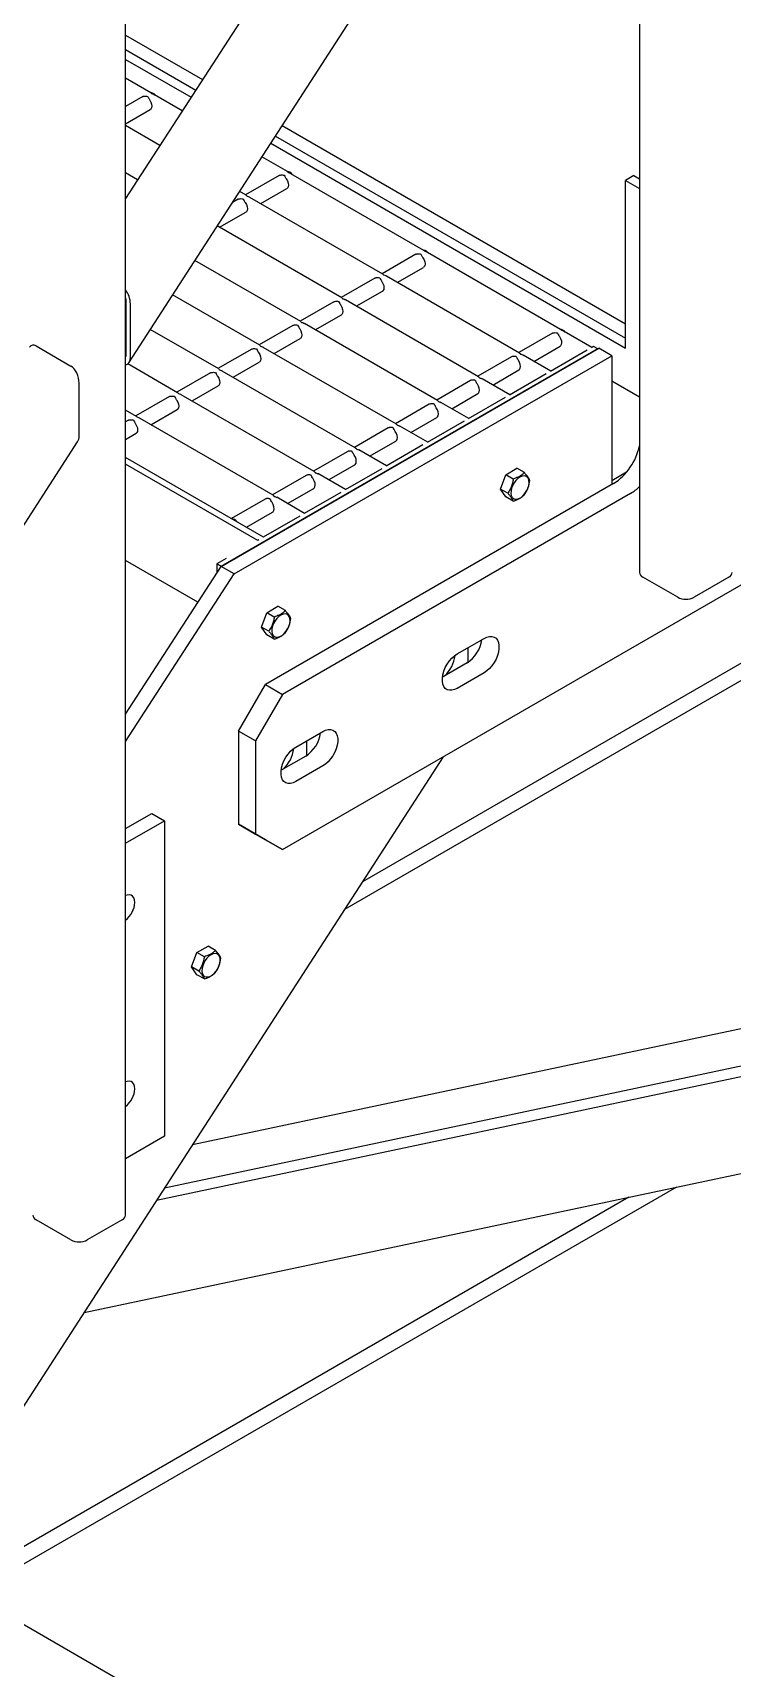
# Model space of a CAD drawing. Header units: millimetres. Extents: x 1293 to 41893, y 1011 to 26911.
# Drawn here: x 36959 to 37327, y 10211 to 11072 of the extents above; entities that cross this region are included whole.
import ezdxf

# ---------------------------------------------------------------- set-up
doc = ezdxf.new("R2010")
doc.units = ezdxf.units.MM
doc.header["$LTSCALE"] = 50
doc.layers.add('PASILLOS', color=2, linetype='Continuous')

msp = doc.modelspace()

# ---------------------------------------------------------------- linework, layer by layer
at = {"color": 7, "linetype": 'Continuous', "lineweight": 25}
for p, q in [((37271.8307287, 10840.5612554), (37264.0637462, 10836.0774718)), ((37403.2216041, 10772.0822185), (37123.5702304, 10610.6429168)), ((37372.3271121, 10763.3728681), (37132.9882126, 10625.2054623)), ((37043.620737, 10487.021093), (37706.4474262, 10627.2312796)), ((37028.8554998, 10464.1903597), (37706.4474262, 10607.5238917)), ((37024.6869926, 10457.7448098), (37706.4474262, 10601.9601215)), ((36986.4711462, 10398.6535956), (37708.0512173, 10551.2921029)), ((37298.0574025, 10464.5645914), (36927.0064117, 10250.3614139)), ((37273.1071354, 10459.2867689), (36919.1025018, 10254.9242439)), ((38317.2791442, 9447.7740489), (36900.4728954, 10265.6788868))]:
    msp.add_line(p, q, dxfattribs=at)
at = {"layer": 'PASILLOS', "linetype": 'Continuous', "lineweight": 25}
for p, q in [((37278.627285, 11760.3188958), (37278.627285, 10787.8171558)), ((37008.3178697, 10449.8520499), (37008.3178697, 11394.6049944)), ((37246.9418615, 11353.4162658), (37008.3178697, 10984.4441582)), ((37010.0473345, 10898.1491404), (37278.627285, 11313.4406191)), ((37008.3178697, 11070.3697506), (37048.781306, 11047.010706)), ((37008.3178697, 11062.8179755), (37045.2250807, 11041.5118961)), ((37008.3178697, 11057.633784), (37042.78378, 11037.7370375)), ((37021.6060668, 11040.1127025), (37008.3178697, 11047.7838154)), ((37017.3622498, 11038.1051196), (37008.3178697, 11032.8839101)), ((37017.3622498, 11038.1051196), (37017.6626655, 11038.2325412)), ((37038.1453066, 11030.5648026), (37023.4788476, 11039.0315692)), ((37008.3178697, 11023.7187228), (37021.3306773, 11031.2308568)), ((37026.4039962, 11012.4098131), (37008.3178697, 11022.8507117)), ((37090.6780157, 11022.8242503), (37271.24088, 10918.5875275)), ((37084.6804897, 11013.5505818), (37271.24088, 10905.8515609)), ((37087.1217904, 11017.3254404), (37271.24088, 10911.0357524)), ((37093.4481158, 10998.6391704), (37080.0420163, 11006.3783469)), ((37014.6626857, 10994.2548236), (37008.3178697, 10997.917608)), ((37089.2042988, 10996.6315875), (37071.4699724, 10986.3937788)), ((37089.2042988, 10996.6315875), (37089.5047145, 10996.7590091)), ((37165.2901648, 10957.1656384), (37095.3208966, 10997.5580371)), ((37275.7310081, 10996.5892373), (37271.24088, 10993.9971416)), ((37271.24088, 10993.9971416), (37278.627285, 10989.7330607)), ((37271.24088, 10905.8515609), (37271.24088, 10993.9971416)), ((37275.7310081, 10996.5892373), (37278.627285, 10994.9172522)), ((37071.8530747, 10986.1726186), (37068.3007059, 10988.2233574)), ((37143.6951237, 10944.6990865), (37073.7258555, 10985.0914852)), ((37079.4081175, 10981.8111852), (37093.1727263, 10989.7573247)), ((37057.8130764, 10969.3446333), (37071.5776852, 10977.2907728)), ((37067.6092577, 10984.1650357), (37064.5243349, 10982.3841476)), ((37067.6092577, 10984.1650357), (37067.9096734, 10984.2924572)), ((37122.1000826, 10932.2325346), (37056.5593954, 10970.068368)), ((37100.5050415, 10919.7659828), (37044.818085, 10951.9133785)), ((37161.0463478, 10955.1580555), (37143.3120214, 10944.9202467)), ((37161.0463478, 10955.1580555), (37161.3467635, 10955.285477)), ((37237.1472132, 10915.6834473), (37167.1629455, 10956.084505)), ((37139.4513067, 10942.6915036), (37121.7169803, 10932.4536949)), ((37139.4513067, 10942.6915036), (37139.7517224, 10942.8189252)), ((37215.5521721, 10903.2168954), (37145.5679044, 10943.6179531)), ((37151.2501665, 10940.3376531), (37165.0147752, 10948.2837926)), ((37078.9100004, 10907.2994309), (37033.0767745, 10933.758389)), ((37129.6551254, 10927.8711012), (37143.4197341, 10935.8172408)), ((37008.6876541, 10902.6953521), (37008.6876541, 10930.3111641)), ((37010.8429156, 10901.4511461), (37010.8429156, 10929.0669581)), ((37117.8562656, 10930.2249517), (37100.1219392, 10919.987143)), ((37117.8562656, 10930.2249517), (37118.1566813, 10930.3523733)), ((37193.957131, 10890.7503435), (37123.9728634, 10931.1514013)), ((37096.2612245, 10917.7583999), (37078.5268981, 10907.5205911)), ((37096.2612245, 10917.7583999), (37096.5616402, 10917.8858214)), ((37172.3620899, 10878.2837917), (37102.3778223, 10918.6848494)), ((37108.0600843, 10915.4045494), (37121.824693, 10923.3506889)), ((37057.3149593, 10894.832879), (37021.3354641, 10915.6033995)), ((37086.4650432, 10902.9379975), (37100.229652, 10910.884137)), ((37232.8883967, 10913.6845234), (37215.1540703, 10903.4467147)), ((37232.8883967, 10913.6845234), (37233.1888125, 10913.8119449)), ((37253.626846, 10906.1699577), (37239.0043533, 10914.6113431)), ((36961.2719018, 10906.9718229), (36979.5916243, 10896.3960722)), ((37074.6661834, 10905.291848), (37056.931857, 10895.0540393)), ((37058.6315486, 10791.0135549), (37257.3285541, 10905.7188946)), ((37256.7655203, 10905.3856981), (37058.6386196, 10791.0094729)), ((37065.3667407, 10787.1254113), (37264.0637462, 10901.830751)), ((37074.6661834, 10905.291848), (37074.9665991, 10905.4192696)), ((37150.7670488, 10865.8172398), (37080.7827812, 10906.2182975)), ((37211.2933556, 10901.2179715), (37193.5590292, 10890.9801628)), ((37211.5937714, 10901.3453931), (37211.2933556, 10901.2179715)), ((37232.0318049, 10893.7034059), (37217.4093122, 10902.1447912)), ((37223.0922154, 10898.864121), (37236.8568242, 10906.8102605)), ((37251.1493247, 10904.7397151), (37231.7993476, 10893.5692111)), ((37254.5169207, 10906.683787), (37253.3943887, 10906.035763)), ((37256.7655203, 10905.3856981), (37254.5169207, 10906.683787)), ((37264.0637462, 10901.830751), (37257.3285541, 10905.7188946)), ((37264.0637462, 10901.830751), (37264.0637462, 10834.0578636)), ((37035.7199182, 10882.3663271), (37009.4923679, 10897.5071696)), ((37053.0711423, 10892.8252961), (37035.3368159, 10882.5874874)), ((37053.0711423, 10892.8252961), (37053.371558, 10892.9527177)), ((37129.1720077, 10853.3506879), (37059.1877401, 10893.7517457)), ((37064.8700021, 10890.4714456), (37078.6346109, 10898.4175851)), ((37201.4971743, 10886.3975692), (37215.2617831, 10894.3437087)), ((37229.5542836, 10892.2731633), (37210.2043065, 10881.1026593)), ((36983.9021472, 10859.7940101), (36983.9021472, 10887.4098221)), ((37043.274961, 10878.0048938), (37057.0395698, 10885.9510333)), ((37189.6983145, 10888.7514196), (37171.9639881, 10878.5136109)), ((37179.9021332, 10873.9310173), (37193.666742, 10881.8771568)), ((37189.9987303, 10888.8788412), (37189.6983145, 10888.7514196)), ((37210.4367638, 10881.236854), (37195.8142711, 10889.6782393)), ((37264.0637462, 10888.6252751), (37278.627285, 10880.2179231)), ((37014.1248771, 10869.8997753), (37008.3178697, 10873.2520893)), ((37031.4761012, 10880.3587443), (37013.7417748, 10870.1209355)), ((37021.6799199, 10865.5383419), (37035.4445287, 10873.4844814)), ((37031.4761012, 10880.3587443), (37031.7765169, 10880.4861658)), ((37107.5769666, 10840.884136), (37037.592699, 10881.2851938)), ((37168.1032735, 10876.2848678), (37150.368947, 10866.0470591)), ((37168.4036892, 10876.4122893), (37168.1032735, 10876.2848678)), ((37188.8417227, 10868.7703021), (37174.21923, 10877.2116875)), ((37207.9592425, 10879.8066114), (37188.6092654, 10868.6361074)), ((37009.8810601, 10867.8921924), (37008.3178697, 10866.9897818)), ((37009.8810601, 10867.8921924), (37010.1814758, 10868.019614)), ((37085.9819255, 10828.4175842), (37015.9976579, 10868.8186419)), ((37167.2466816, 10856.3037503), (37152.6241889, 10864.7451356)), ((37158.3070921, 10861.4644654), (37172.0717009, 10869.4106049)), ((37186.3642014, 10867.3400595), (37167.0142243, 10856.1695555)), ((36197.5345038, 9641.8019924), (36983.1065661, 10856.4920044)), ((37008.3178697, 10857.8245945), (37013.8494876, 10861.0179295)), ((37146.5082324, 10863.8183159), (37128.7739059, 10853.5805072)), ((37136.712051, 10848.9979136), (37150.4766598, 10856.9440531)), ((37146.8086481, 10863.9457375), (37146.5082324, 10863.8183159)), ((37080.8665172, 10806.4375428), (37008.3178697, 10848.3189856)), ((37124.9131913, 10851.351764), (37107.1788648, 10841.1139553)), ((37125.213607, 10851.4791856), (37124.9131913, 10851.351764)), ((37145.6516405, 10843.8371984), (37131.0291478, 10852.2785837)), ((37164.7691603, 10854.8735077), (37145.4191832, 10843.7030037)), ((37077.8277299, 10804.6832882), (37008.3178697, 10844.8104764)), ((37103.3181502, 10838.8852122), (37085.5838237, 10828.6474035)), ((37103.6185659, 10839.0126337), (37103.3181502, 10838.8852122)), ((37124.0565994, 10831.3706465), (37109.4341067, 10839.8120319)), ((37115.1170099, 10836.5313617), (37128.8816187, 10844.4775012)), ((37143.1741192, 10842.4069558), (37123.8241421, 10831.2364518)), ((37205.4665907, 10831.7080941), (37208.3830144, 10839.2248731)), ((37208.3830144, 10839.2248731), (37214.2158619, 10842.5921042)), ((37212.2717111, 10836.9799763), (37208.3830144, 10839.2248731)), ((37218.1045586, 10840.3472074), (37214.2158619, 10842.5921042)), ((37265.0183403, 10834.6089391), (37081.877684, 10728.8840886)), ((37093.5219688, 10824.0648098), (37107.2865776, 10832.0109493)), ((37121.5790781, 10829.9404039), (37102.229101, 10818.7698999)), ((37209.3552874, 10829.4631973), (37205.4665907, 10831.7080941)), ((37208.3830144, 10827.5585462), (37205.4665907, 10831.7080941)), ((37081.7231091, 10826.4186603), (37063.9887826, 10816.1808516)), ((37082.0235248, 10826.5460819), (37081.7231091, 10826.4186603)), ((37102.4615583, 10818.9040947), (37087.8390656, 10827.34548)), ((37273.9985964, 10829.4247476), (37090.8579401, 10723.6998971)), ((37212.2717111, 10825.3136494), (37208.3830144, 10827.5585462)), ((37071.9269277, 10811.598258), (37085.6915365, 10819.5443975)), ((37099.984037, 10817.4738521), (37080.6340599, 10806.3033481)), ((37078.3889959, 10805.0073002), (37077.8277299, 10804.6832882)), ((37046.4230613, 10772.1361938), (37008.3178697, 10794.1338527)), ((37008.3178697, 10713.2160795), (37058.6315486, 10791.0135549)), ((37008.3178697, 10698.9136518), (37065.3667407, 10787.1254113)), ((37061.2209736, 10795.0964119), (37056.3900201, 10792.3075618)), ((37056.3900201, 10792.3075618), (37056.3900201, 10787.5475937)), ((37058.6386196, 10791.0094729), (37056.3900201, 10792.3075618)), ((37065.3667407, 10787.1254113), (37058.6315486, 10791.0135549)), ((37090.8579401, 10642.0458159), (37336.6762215, 10783.9536892)), ((37298.7324845, 10774.7529932), (37280.4127621, 10785.3287439)), ((37325.6732529, 10785.3287439), (37307.3535304, 10774.7529932)), ((37082.6594287, 10766.6461919), (37088.4922762, 10770.0134231)), ((37092.3809729, 10767.7685263), (37088.4922762, 10770.0134231)), ((37079.743005, 10759.1294129), (37082.6594287, 10766.6461919)), ((37086.5481254, 10764.4012951), (37082.6594287, 10766.6461919)), ((37083.6317017, 10756.8845161), (37079.743005, 10759.1294129)), ((37082.6594287, 10754.9798651), (37079.743005, 10759.1294129)), ((37086.5481254, 10752.7349683), (37082.6594287, 10754.9798651)), ((37182.7818217, 10745.0131935), (37196.9239573, 10753.1772746)), ((37188.4828701, 10741.4335039), (37188.4828701, 10748.3043387)), ((37187.9437012, 10740.2138466), (37175.0044812, 10732.7441939)), ((37188.4450329, 10740.5222707), (37188.4828701, 10741.4335039)), ((37067.7355484, 10704.3891912), (37081.877684, 10728.8840886)), ((37081.877684, 10728.8840886), (37090.8579401, 10723.6998971)), ((37196.9239573, 10735.0296551), (37182.7818217, 10726.865574)), ((37090.8579401, 10723.6998971), (37076.7158045, 10699.2049997)), ((37076.7158045, 10699.2049997), (37067.7355484, 10704.3891912)), ((37067.7355484, 10704.3891912), (37067.7355484, 10655.3967425)), ((37097.9290079, 10696.0287068), (37112.0711436, 10704.1927879)), ((37076.7158045, 10699.2049997), (37076.7158045, 10650.212551)), ((37103.5920816, 10691.5360938), (37103.6300564, 10692.4490171)), ((37103.6300564, 10692.4490171), (37103.6300564, 10699.319852)), ((37175.4683848, 10690.8903859), (35279.9773712, 7759.9893105)), ((37103.0908874, 10691.2293599), (37090.1516675, 10683.7597072)), ((37112.0711436, 10686.0451684), (37097.9290079, 10677.8810873)), ((37008.3178697, 10653.1969012), (37022.0682357, 10661.1348185)), ((37022.0682357, 10661.1348185), (37028.8034278, 10657.2466749)), ((37008.3178697, 10645.4206139), (37028.8034278, 10657.2466749)), ((37028.8034278, 10657.2466749), (37028.8034278, 10491.3255819)), ((37067.7355484, 10655.3967425), (37076.7158045, 10650.212551)), ((37081.877684, 10647.2300074), (37067.7355484, 10655.3967425)), ((37076.7158045, 10650.212551), (37090.8579401, 10642.0458159)), ((37090.8579401, 10642.0458159), (37081.877684, 10647.2300074)), ((37045.8804483, 10587.9554435), (37051.7132958, 10591.3226746)), ((37055.6019924, 10589.0777778), (37051.7132958, 10591.3226746)), ((37042.9640246, 10580.4386645), (37045.8804483, 10587.9554435)), ((37049.769145, 10585.7105467), (37045.8804483, 10587.9554435)), ((37046.8527213, 10578.1937677), (37042.9640246, 10580.4386645)), ((37045.8804483, 10576.2891166), (37042.9640246, 10580.4386645)), ((37049.769145, 10574.0442198), (37045.8804483, 10576.2891166)), ((37028.8034278, 10491.3255819), (37008.3178697, 10479.499521)), ((36979.5916243, 10436.7878873), (36961.2719018, 10447.3636379)), ((37006.5323926, 10447.3636379), (36988.2126701, 10436.7878873))]:
    msp.add_line(p, q, dxfattribs=at)
at = {"layer": 'PASILLOS', "linetype": 'Continuous', "lineweight": 25, "flags": 128}
for points in [[(37021.0302616, 11036.2884694), (37021.6385447, 11035.2146058), (37022.0251436, 11034.0878748), (37022.1526673, 11033.0172509), (37022.008782, 11032.1062821), (37021.607404, 11031.4430751), (37021.3306773, 11031.2308568)], [(37092.8723106, 10994.8149373), (37093.4805937, 10993.7410738), (37093.8671926, 10992.6143427), (37093.9947162, 10991.5437188), (37093.850831, 10990.63275), (37093.449453, 10989.969543), (37093.1727263, 10989.7573247)], [(37071.2772695, 10982.3483854), (37071.8855526, 10981.2745219), (37072.2721515, 10980.1477909), (37072.3996751, 10979.077167), (37072.2557899, 10978.1661982), (37071.8544119, 10977.5029912), (37071.5776852, 10977.2907728)], [(37164.7143595, 10953.3414052), (37165.3226427, 10952.2675417), (37165.7092415, 10951.1408107), (37165.8367652, 10950.0701867), (37165.6928799, 10949.159218), (37165.291502, 10948.4960109), (37165.0147752, 10948.2837926)], [(37143.1193184, 10940.8748533), (37143.7276016, 10939.8009898), (37144.1142004, 10938.6742588), (37144.2417241, 10937.6036349), (37144.0978388, 10936.6926661), (37143.6964609, 10936.0294591), (37143.4197341, 10935.8172408)], [(37121.5242773, 10928.4083015), (37122.1325605, 10927.3344379), (37122.5191593, 10926.2077069), (37122.646683, 10925.137083), (37122.5027978, 10924.2261142), (37122.1014198, 10923.5629072), (37121.824693, 10923.3506889)], [(37099.9292362, 10915.9417496), (37100.5375194, 10914.8678861), (37100.9241182, 10913.7411551), (37101.0516419, 10912.6705311), (37100.9077567, 10911.7595624), (37100.5063787, 10911.0963553), (37100.229652, 10910.884137)], [(37236.5564085, 10911.8678731), (37237.1646916, 10910.7940096), (37237.5512905, 10909.6672786), (37237.6788142, 10908.5966547), (37237.5349289, 10907.6856859), (37237.1335509, 10907.0224789), (37236.8568242, 10906.8102605)], [(37078.3341951, 10903.4751977), (37078.9424783, 10902.4013342), (37079.3290771, 10901.2746032), (37079.4566008, 10900.2039793), (37079.3127156, 10899.2930105), (37078.9113376, 10898.6298035), (37078.6346109, 10898.4175851)], [(37215.2617831, 10894.3437087), (37215.5385098, 10894.555927), (37215.9398878, 10895.219134), (37216.0837731, 10896.1301028), (37215.9562494, 10897.2007267), (37215.5696506, 10898.3274577), (37214.9613674, 10899.4013213)], [(37056.739154, 10891.0086459), (37057.3474372, 10889.9347823), (37057.734036, 10888.8080513), (37057.8615597, 10887.7374274), (37057.7176745, 10886.8264586), (37057.3162965, 10886.1632516), (37057.0395698, 10885.9510333)], [(37193.666742, 10881.8771568), (37193.9434687, 10882.0893751), (37194.3448467, 10882.7525822), (37194.488732, 10883.6635509), (37194.3612083, 10884.7341748), (37193.9746095, 10885.8609059), (37193.3663263, 10886.9347694)], [(37035.1441129, 10878.542094), (37035.7523961, 10877.4682305), (37036.1389949, 10876.3414994), (37036.2665186, 10875.2708755), (37036.1226334, 10874.3599068), (37035.7212554, 10873.6966997), (37035.4445287, 10873.4844814)], [(37172.0717009, 10869.4106049), (37172.3484276, 10869.6228233), (37172.7498056, 10870.2860303), (37172.8936909, 10871.1969991), (37172.7661672, 10872.267623), (37172.3795684, 10873.394354), (37171.7712852, 10874.4682175)], [(37013.5490718, 10866.0755421), (37014.157355, 10865.0016786), (37014.5439538, 10863.8749476), (37014.6714775, 10862.8043237), (37014.5275923, 10861.8933549), (37014.1262143, 10861.2301479), (37013.8494876, 10861.0179295)], [(37150.4766598, 10856.9440531), (37150.7533865, 10857.1562714), (37151.1547645, 10857.8194784), (37151.2986498, 10858.7304472), (37151.1711261, 10859.8010711), (37150.7845273, 10860.9278021), (37150.1762441, 10862.0016657)], [(37128.8816187, 10844.4775012), (37129.1583455, 10844.6897195), (37129.5597234, 10845.3529265), (37129.7036087, 10846.2638953), (37129.576085, 10847.3345192), (37129.1894862, 10848.4612503), (37128.581203, 10849.5351138)], [(37215.7895662, 10838.0158585), (37214.6846538, 10837.2288734), (37213.6393075, 10836.1860494), (37212.7098822, 10834.9436055), (37211.9464835, 10833.568522), (37211.3902664, 10832.1349302), (37211.0712166, 10830.7201152), (37211.0065343, 10829.4003502), (37211.1997065, 10828.246784), (37211.6403192, 10827.3216057), (37212.3046189, 10826.6746918), (37213.156793, 10826.3409178), (37214.1509006, 10826.3382773), (37215.2333491, 10826.6669128), (37216.3457834, 10827.3091074), (37217.4282318, 10828.2302403), (37218.4223394, 10829.380653), (37219.2745135, 10830.6983263), (37219.9388132, 10832.1122243), (37220.3794259, 10833.5461232), (37220.5725981, 10834.9227213), (37220.5079158, 10836.1678057), (37220.1888661, 10837.2142536), (37219.6326489, 10838.0056509), (37218.8692502, 10838.4993329), (37217.9398249, 10838.6686853), (37216.8944786, 10838.5045781), (37215.7895662, 10838.0158585)], [(37107.2865776, 10832.0109493), (37107.5633044, 10832.2231677), (37107.9646823, 10832.8863747), (37108.1085676, 10833.7973435), (37107.9810439, 10834.8679674), (37107.5944451, 10835.9946984), (37106.9861619, 10837.0685619)], [(37085.6915365, 10819.5443975), (37085.9682633, 10819.7566158), (37086.3696412, 10820.4198228), (37086.5135265, 10821.3307916), (37086.3860028, 10822.4014155), (37085.999404, 10823.5281465), (37085.3911208, 10824.6020101)], [(37090.0659805, 10765.4371774), (37088.9610681, 10764.6501923), (37087.9157218, 10763.6073683), (37086.9862965, 10762.3649243), (37086.2228978, 10760.9898409), (37085.6666807, 10759.556249), (37085.3476309, 10758.1414341), (37085.2829486, 10756.821669), (37085.4761208, 10755.6681028), (37085.9167335, 10754.7429245), (37086.5810332, 10754.0960107), (37087.4332073, 10753.7622366), (37088.4273149, 10753.7595962), (37089.5097634, 10754.0882317), (37090.6221977, 10754.7304263), (37091.7046461, 10755.6515592), (37092.6987537, 10756.8019718), (37093.5509278, 10758.1196452), (37094.2152275, 10759.5335431), (37094.6558402, 10760.9674421), (37094.8490124, 10762.3440401), (37094.7843301, 10763.5891245), (37094.4652804, 10764.6355725), (37093.9090632, 10765.4269697), (37093.1456645, 10765.9206518), (37092.2162392, 10766.0900041), (37091.1708929, 10765.925897), (37090.0659805, 10765.4371774)], [(37196.9239573, 10753.1772746), (37198.3678103, 10753.8562944), (37199.7624946, 10754.2031932), (37201.060516, 10754.2061579), (37202.2176718, 10753.8650875), (37203.1945565, 10753.1915968), (37203.9579035, 10752.2086206), (37204.4817178, 10750.9496331), (37204.7481617, 10749.4575075), (37204.7481617, 10747.7830564), (37204.4817178, 10745.9833012), (37203.9579035, 10744.1195305), (37203.1945565, 10742.2552127), (37202.2176718, 10740.4538349), (37201.060516, 10738.7767408), (37199.7624946, 10737.281042), (37198.3678103, 10736.0176726), (37196.9239573, 10735.0296551)], [(37182.7818217, 10726.865574), (37181.3379687, 10726.1865542), (37179.9432843, 10725.8396554), (37178.645263, 10725.8366907), (37177.4881072, 10726.1777611), (37176.5112225, 10726.8512518), (37175.7478755, 10727.834228), (37175.2240611, 10729.0932155), (37174.9576172, 10730.5853411), (37174.9576172, 10732.2597922), (37175.2240611, 10734.0595474), (37175.7478755, 10735.9233181), (37176.5112225, 10737.7876359), (37177.4881072, 10739.5890138), (37178.645263, 10741.2661078), (37179.9432843, 10742.7618066), (37181.3379687, 10744.0251761), (37182.7818217, 10745.0131935)], [(37112.0711436, 10704.1927879), (37113.5149966, 10704.8718077), (37114.9096809, 10705.2187065), (37116.2077023, 10705.2216712), (37117.3648581, 10704.8806008), (37118.3417428, 10704.2071101), (37119.1050897, 10703.2241339), (37119.6289041, 10701.9651464), (37119.895348, 10700.4730208), (37119.895348, 10698.7985697), (37119.6289041, 10696.9988145), (37119.1050897, 10695.1350438), (37118.3417428, 10693.270726), (37117.3648581, 10691.4693482), (37116.2077023, 10689.7922541), (37114.9096809, 10688.2965553), (37113.5149966, 10687.0331858), (37112.0711436, 10686.0451684)], [(37097.9290079, 10677.8810873), (37096.4851549, 10677.2020675), (37095.0904706, 10676.8551687), (37093.7924492, 10676.852204), (37092.6352934, 10677.1932744), (37091.6584087, 10677.8667651), (37090.8950618, 10678.8497413), (37090.3712474, 10680.1087288), (37090.1048035, 10681.6008544), (37090.1048035, 10683.2753055), (37090.3712474, 10685.0750607), (37090.8950618, 10686.9388314), (37091.6584087, 10688.8031492), (37092.6352934, 10690.604527), (37093.7924492, 10692.2816211), (37095.0904706, 10693.7773199), (37096.4851549, 10695.0406894), (37097.9290079, 10696.0287068)], [(37013.2028844, 10614.2725752), (37013.0716636, 10615.5901093), (37012.6841367, 10616.6945326), (37012.0584241, 10617.5342035), (37011.2237835, 10618.0698599), (37010.2192417, 10618.276455), (37009.09177, 10618.1443288), (37008.3178697, 10617.879111)], [(37053.2870001, 10586.7464289), (37052.1820877, 10585.9594438), (37051.1367414, 10584.9166198), (37050.2073161, 10583.6741759), (37049.4439174, 10582.2990924), (37048.8877003, 10580.8655005), (37048.5686505, 10579.4506856), (37048.5039682, 10578.1309206), (37048.6971404, 10576.9773544), (37049.1377531, 10576.0521761), (37049.8020528, 10575.4052622), (37050.6542269, 10575.0714881), (37051.6483345, 10575.0688477), (37052.730783, 10575.3974832), (37053.8432172, 10576.0396778), (37054.9256657, 10576.9608107), (37055.9197733, 10578.1112234), (37056.7719474, 10579.4288967), (37057.4362471, 10580.8427947), (37057.8768598, 10582.2766936), (37058.070032, 10583.6532916), (37058.0053497, 10584.8983761), (37057.6862999, 10585.944824), (37057.1300828, 10586.7362212), (37056.3666841, 10587.2299033), (37055.4372588, 10587.3992557), (37054.3919125, 10587.2351485), (37053.2870001, 10586.7464289)], [(37013.2028844, 10516.2876777), (37013.0716636, 10517.6052119), (37012.6841367, 10518.7096352), (37012.0584241, 10519.5493061), (37011.2237835, 10520.0849624), (37010.2192417, 10520.2915576), (37009.09177, 10520.1594314), (37008.3178697, 10519.8942136)]]:
    msp.add_lwpolyline(points, dxfattribs=at)
at = {"layer": 'PASILLOS', "linetype": 'Continuous', "lineweight": 25}
for centre, radius, start, end in [((37021.0627136, 11036.6125468), 3.6366978, 35.264662608, 84.740713925), ((37092.9047626, 10995.1390147), 3.6366978, 35.2646626075, 84.7407139252), ((37164.7468116, 10953.6654826), 3.6366978, 35.2646626075, 84.740713925), ((37236.5888605, 10912.1919505), 3.6366978, 35.2646626077, 84.7407139249), ((37248.0708206, 10860.8520977), 31.2397471, 302.8538932842, 347.9945379841), ((37261.757144, 10850.0745964), 24.0056122, 300.6599179797, 314.6487163309), ((37063.8285317, 10812.4595356), 3.6366978, 35.2646626075, 84.7407139248), ((37281.6780713, 10788.1213851), 3.0659178, 185.6947992513, 245.6253417064), ((37324.4079437, 10788.1213851), 3.0659178, 294.3746582937, 354.3052007488), ((37303.0430075, 10783.072272), 9.3696856, 242.6096722366, 297.3903277634), ((37163.9871644, 10746.4634007), 17.8492428, 313.026584844, 352.5535005256), ((37178.5252502, 10754.783754), 17.3490467, 302.8799111632, 352.3787242769), ((37093.6724364, 10705.7992673), 17.3490467, 302.8799111631, 352.378724277), ((37079.1343506, 10697.478914), 17.8492428, 313.0265848439, 352.5535005255), ((37000.9578273, 10614.8279432), 12.2576448, 306.9017796426, 357.4031599633), ((37000.9578273, 10516.8430458), 12.2576448, 306.9017796426, 357.4031599632), ((36962.537211, 10450.1562791), 3.0659178, 185.6947992511, 245.6253417062), ((37005.2670834, 10450.1562791), 3.0659178, 294.3746582938, 354.3052007486), ((36983.9021472, 10445.107166), 9.3696856, 242.6096722366, 297.3903277634)]:
    msp.add_arc(centre, radius, start, end, dxfattribs=at)
for centre, major_axis, start_param, end_param in [((37006.5323926, 10931.5553701), (-2.2087817, 6.8550382), 4.1743929021, 5.3181106425), ((37006.5323926, 10931.5553701), (-1.1043908, 3.4275191), 4.1743929021, 4.7688956248), ((36961.2719018, 10900.4739847), (-2.2087817, 6.8550382), 5.7451892289, 6.6986657386), ((37006.5323926, 10903.939558), (-1.1043908, 3.4275191), 3.557073085, 4.1743929021), ((37006.5323926, 10903.939558), (-2.2087817, 6.8550382), 3.0306751617, 4.1743929021), ((36979.5916243, 10889.8982341), (-2.2087817, 6.8550382), 4.1743929021, 5.7451892289), ((36979.5916243, 10862.282422), (-2.2087817, 6.8550382), 3.557073085, 4.1743929021)]:
    msp.add_ellipse(centre, major_axis=major_axis, ratio=0.5399833694, start_param=start_param, end_param=end_param, dxfattribs=at)
for points, knots in [([(37017.6626655, 11038.2325412), (37017.7592882, 11038.2567783), (37018.0761636, 11038.3362642), (37018.8503043, 11038.3918), (37019.5403422, 11038.3133724), (37019.9038061, 11038.2335086), (37019.9077296, 11038.2326465)], [0, 0, 0, 0, 0.1723614537, 0.5652622384, 0.9953071929, 1, 1, 1, 1]), ([(37019.9077296, 11038.2326465), (37019.9092281, 11038.2303787), (37020.0968138, 11037.9464936), (37020.3760273, 11037.4186204), (37020.7645443, 11036.6929329), (37020.9644489, 11036.3886467), (37021.0302616, 11036.2884694)], [0, 0, 0, 0, 0.0046971273, 0.5879730075, 0.8643521995, 1, 1, 1, 1]), ([(37022.1527936, 11039.5286944), (37022.1512954, 11039.5309575), (37021.9769454, 11039.7943185), (37021.7879291, 11039.9455511), (37021.6005371, 11040.0954842)], [0, 0, 0, 0, 0.0085933525, 1, 1, 1, 1]), ([(37023.4614012, 11039.006453), (37023.3848768, 11039.0606668), (37022.9960533, 11039.3361298), (37022.5201057, 11039.4472921), (37022.1567162, 11039.5278251), (37022.1527936, 11039.5286944)], [0, 0, 0, 0, 0.1951000566, 0.9913114514, 1, 1, 1, 1]), ([(37089.5047145, 10996.7590091), (37089.6013371, 10996.7832462), (37089.9182126, 10996.8627322), (37090.6923533, 10996.9182679), (37091.3823912, 10996.8398404), (37091.7458551, 10996.7599765), (37091.7497785, 10996.7591144)], [0, 0, 0, 0, 0.17236145371, 0.5652622384, 0.99530719289, 1, 1, 1, 1]), ([(37091.7497785, 10996.7591144), (37091.7512771, 10996.7568466), (37091.9388628, 10996.4729616), (37092.2180763, 10995.9450883), (37092.6065933, 10995.2194008), (37092.8064978, 10994.9151146), (37092.8723106, 10994.8149373)], [0, 0, 0, 0, 0.0046971273, 0.5879730074, 0.8643521995, 1, 1, 1, 1]), ([(37093.9948426, 10998.0551623), (37093.9933443, 10998.0574255), (37093.8189944, 10998.3207864), (37093.6299781, 10998.472019), (37093.4425861, 10998.6219521)], [0, 0, 0, 0, 0.0085933525, 1, 1, 1, 1]), ([(37095.3034501, 10997.5329209), (37095.2269258, 10997.5871348), (37094.8381023, 10997.8625977), (37094.3621547, 10997.97376), (37093.9987652, 10998.054293), (37093.9948426, 10998.0551623)], [0, 0, 0, 0, 0.1951000565, 0.9913114514, 1, 1, 1, 1]), ([(37072.3998015, 10985.5886104), (37072.3983032, 10985.5908736), (37072.2239533, 10985.8542345), (37072.034937, 10986.0054672), (37071.847545, 10986.1554002)], [0, 0, 0, 0, 0.0085933525, 1, 1, 1, 1]), ([(37073.708409, 10985.066369), (37073.6318847, 10985.1205829), (37073.2430612, 10985.3960459), (37072.7671136, 10985.5072081), (37072.4037241, 10985.5877411), (37072.3998015, 10985.5886104)], [0, 0, 0, 0, 0.1951000565, 0.9913114514, 1, 1, 1, 1]), ([(37067.9096734, 10984.2924572), (37068.006296, 10984.3166943), (37068.3231715, 10984.3961803), (37069.0973122, 10984.451716), (37069.7873501, 10984.3732885), (37070.150814, 10984.2934247), (37070.1547375, 10984.2925626)], [0, 0, 0, 0, 0.1723614537, 0.5652622384, 0.9953071929, 1, 1, 1, 1]), ([(37070.1547375, 10984.2925626), (37070.156236, 10984.2902947), (37070.3438217, 10984.0064097), (37070.6230352, 10983.4785365), (37071.0115522, 10982.7528489), (37071.2114567, 10982.4485627), (37071.2772695, 10982.3483854)], [0, 0, 0, 0, 0.0046971273, 0.5879730074, 0.8643521995, 1, 1, 1, 1]), ([(37161.3467635, 10955.285477), (37161.4433861, 10955.3097141), (37161.7602615, 10955.3892001), (37162.5344022, 10955.4447358), (37163.2244401, 10955.3663083), (37163.5879041, 10955.2864445), (37163.5918275, 10955.2855824)], [0, 0, 0, 0, 0.17236145373, 0.56526223844, 0.99530719289, 1, 1, 1, 1]), ([(37163.5918275, 10955.2855824), (37163.5933261, 10955.2833145), (37163.7809118, 10954.9994295), (37164.0601253, 10954.4715563), (37164.4486422, 10953.7458687), (37164.6485468, 10953.4415825), (37164.7143595, 10953.3414052)], [0, 0, 0, 0, 0.0046971273, 0.5879730075, 0.8643521995, 1, 1, 1, 1]), ([(37165.8368915, 10956.5816302), (37165.8353933, 10956.5838934), (37165.6610433, 10956.8472543), (37165.472027, 10956.9984869), (37165.284635, 10957.14842)], [0, 0, 0, 0, 0.0085933525, 1, 1, 1, 1]), ([(37167.1454991, 10956.0593888), (37167.0689747, 10956.1136027), (37166.6801512, 10956.3890656), (37166.2042036, 10956.5002279), (37165.8408142, 10956.5807609), (37165.8368915, 10956.5816302)], [0, 0, 0, 0, 0.1951000566, 0.9913114514, 1, 1, 1, 1]), ([(37139.7517224, 10942.8189252), (37139.848345, 10942.8431623), (37140.1652205, 10942.9226482), (37140.9393611, 10942.9781839), (37141.629399, 10942.8997564), (37141.992863, 10942.8198926), (37141.9967864, 10942.8190305)], [0, 0, 0, 0, 0.1723614537, 0.5652622384, 0.9953071929, 1, 1, 1, 1]), ([(37141.9967864, 10942.8190305), (37141.998285, 10942.8167626), (37142.1858707, 10942.5328776), (37142.4650842, 10942.0050044), (37142.8536011, 10941.2793168), (37143.0535057, 10940.9750306), (37143.1193184, 10940.8748533)], [0, 0, 0, 0, 0.0046971273, 0.5879730075, 0.8643521995, 1, 1, 1, 1]), ([(37144.2418504, 10944.1150784), (37144.2403522, 10944.1173415), (37144.0660022, 10944.3807024), (37143.8769859, 10944.5319351), (37143.6895939, 10944.6818681)], [0, 0, 0, 0, 0.0085933525, 1, 1, 1, 1]), ([(37145.550458, 10943.5928369), (37145.4739336, 10943.6470508), (37145.0851101, 10943.9225138), (37144.6091625, 10944.033676), (37144.2457731, 10944.114209), (37144.2418504, 10944.1150784)], [0, 0, 0, 0, 0.1951000566, 0.9913114514, 1, 1, 1, 1]), ([(37118.1566813, 10930.3523733), (37118.2533039, 10930.3766104), (37118.5701794, 10930.4560963), (37119.34432, 10930.5116321), (37120.0343579, 10930.4332045), (37120.3978219, 10930.3533407), (37120.4017453, 10930.3524786)], [0, 0, 0, 0, 0.1723614537, 0.5652622384, 0.9953071929, 1, 1, 1, 1]), ([(37120.4017453, 10930.3524786), (37120.4032439, 10930.3502108), (37120.5908296, 10930.0663257), (37120.8700431, 10929.5384525), (37121.25856, 10928.812765), (37121.4584646, 10928.5084788), (37121.5242773, 10928.4083015)], [0, 0, 0, 0, 0.0046971273, 0.5879730075, 0.8643521995, 1, 1, 1, 1]), ([(37122.6468094, 10931.6485265), (37122.6453111, 10931.6507897), (37122.4709611, 10931.9141506), (37122.2819448, 10932.0653832), (37122.0945528, 10932.2153163)], [0, 0, 0, 0, 0.0085933525, 1, 1, 1, 1]), ([(37123.9554169, 10931.1262851), (37123.8788925, 10931.180499), (37123.490069, 10931.4559619), (37123.0141214, 10931.5671242), (37122.650732, 10931.6476572), (37122.6468094, 10931.6485265)], [0, 0, 0, 0, 0.1951000566, 0.9913114514, 1, 1, 1, 1]), ([(37096.5616402, 10917.8858214), (37096.6582628, 10917.9100585), (37096.9751383, 10917.9895445), (37097.7492789, 10918.0450802), (37098.4393168, 10917.9666527), (37098.8027808, 10917.8867889), (37098.8067042, 10917.8859268)], [0, 0, 0, 0, 0.17236145373, 0.56526223844, 0.99530719289, 1, 1, 1, 1]), ([(37098.8067042, 10917.8859268), (37098.8082028, 10917.8836589), (37098.9957885, 10917.5997739), (37099.275002, 10917.0719007), (37099.6635189, 10916.3462131), (37099.8634235, 10916.0419269), (37099.9292362, 10915.9417496)], [0, 0, 0, 0, 0.0046971273, 0.5879730075, 0.8643521995, 1, 1, 1, 1]), ([(37101.0517683, 10919.1819746), (37101.05027, 10919.1842378), (37100.87592, 10919.4475987), (37100.6869037, 10919.5988313), (37100.4995117, 10919.7487644)], [0, 0, 0, 0, 0.0085933525, 1, 1, 1, 1]), ([(37102.3603758, 10918.6597332), (37102.2838514, 10918.7139471), (37101.8950279, 10918.98941), (37101.4190803, 10919.1005723), (37101.0556909, 10919.1811053), (37101.0517683, 10919.1819746)], [0, 0, 0, 0, 0.1951000566, 0.9913114514, 1, 1, 1, 1]), ([(37233.1888125, 10913.8119449), (37233.3522275, 10913.8495731), (37233.7826773, 10913.9486889), (37234.6039204, 10913.9546711), (37235.2042924, 10913.8624969), (37235.4299529, 10913.8129124), (37235.4338765, 10913.8120503)], [0, 0, 0, 0, 0.2771574433, 0.7300573894, 0.9953065258, 1, 1, 1, 1]), ([(37235.4338765, 10913.8120503), (37235.435375, 10913.8097823), (37235.5215619, 10913.6793411), (37235.7546264, 10913.2903827), (37236.0869853, 10912.6184402), (37236.4272363, 10912.0744083), (37236.5564085, 10911.8678731)], [0, 0, 0, 0, 0.0046934742, 0.2699426106, 0.7228425567, 1, 1, 1, 1]), ([(37237.6789405, 10915.1080982), (37237.6774417, 10915.1103591), (37237.5912354, 10915.2403972), (37237.4236286, 10915.4894256), (37237.2261018, 10915.5921095), (37237.1263695, 10915.6439551)], [0, 0, 0, 0, 0.0086844159, 0.4994794473, 1, 1, 1, 1]), ([(37238.9835096, 10914.571851), (37238.7772179, 10914.6966692), (37238.368643, 10914.9438805), (37237.9084912, 10915.0572493), (37237.6828635, 10915.1072292), (37237.6789405, 10915.1080982)], [0, 0, 0, 0, 0.5005205527, 0.9913155841, 1, 1, 1, 1]), ([(37074.9665991, 10905.4192696), (37075.0632217, 10905.4435067), (37075.3800972, 10905.5229926), (37076.1542379, 10905.5785283), (37076.8442757, 10905.5001008), (37077.2077397, 10905.420237), (37077.2116631, 10905.4193749)], [0, 0, 0, 0, 0.1723614537, 0.5652622384, 0.9953071929, 1, 1, 1, 1]), ([(37077.2116631, 10905.4193749), (37077.2131617, 10905.417107), (37077.4007474, 10905.133222), (37077.6799609, 10904.6053488), (37078.0684778, 10903.8796612), (37078.2683824, 10903.575375), (37078.3341951, 10903.4751977)], [0, 0, 0, 0, 0.0046971273, 0.5879730075, 0.8643521995, 1, 1, 1, 1]), ([(37079.4567272, 10906.7154228), (37079.4552289, 10906.7176859), (37079.2808789, 10906.9810468), (37079.0918626, 10907.1322795), (37078.9044706, 10907.2822125)], [0, 0, 0, 0, 0.0085933525, 1, 1, 1, 1]), ([(37080.7653347, 10906.1931813), (37080.6888103, 10906.2473952), (37080.2999868, 10906.5228582), (37079.8240392, 10906.6340204), (37079.4606498, 10906.7145534), (37079.4567272, 10906.7154228)], [0, 0, 0, 0, 0.1951000566, 0.9913114514, 1, 1, 1, 1]), ([(37213.8388354, 10901.3454984), (37213.8349118, 10901.3463605), (37213.6092513, 10901.395945), (37213.0088793, 10901.4881192), (37212.1876362, 10901.482137), (37211.7571864, 10901.3830212), (37211.5937714, 10901.3453931)], [0, 0, 0, 0, 0.0046934742, 0.2699426106, 0.7228425567, 1, 1, 1, 1]), ([(37214.9613674, 10899.4013213), (37214.8321952, 10899.6078564), (37214.4919442, 10900.1518883), (37214.1595853, 10900.8238308), (37213.9265208, 10901.2127892), (37213.8403339, 10901.3432304), (37213.8388354, 10901.3454984)], [0, 0, 0, 0, 0.2771574433, 0.7300573894, 0.9953065258, 1, 1, 1, 1]), ([(37215.5313284, 10903.1774033), (37215.6310607, 10903.1255576), (37215.8285875, 10903.0228738), (37215.9961943, 10902.7738453), (37216.0824006, 10902.6438072), (37216.0838994, 10902.6415463)], [0, 0, 0, 0, 0.5005205527, 0.9913155841, 1, 1, 1, 1]), ([(37216.0838994, 10902.6415463), (37216.0878224, 10902.6406773), (37216.3134501, 10902.5906974), (37216.7736019, 10902.4773286), (37217.1821768, 10902.2301174), (37217.3884685, 10902.1052991)], [0, 0, 0, 0, 0.0086844159, 0.4994794473, 1, 1, 1, 1]), ([(37053.371558, 10892.9527177), (37053.4681806, 10892.9769548), (37053.7850561, 10893.0564407), (37054.5591968, 10893.1119765), (37055.2492346, 10893.0335489), (37055.6126986, 10892.9536851), (37055.616622, 10892.952823)], [0, 0, 0, 0, 0.1723614537, 0.5652622384, 0.9953071929, 1, 1, 1, 1]), ([(37055.616622, 10892.952823), (37055.6181206, 10892.9505552), (37055.8057063, 10892.6666701), (37056.0849198, 10892.1387969), (37056.4734367, 10891.4131094), (37056.6733413, 10891.1088232), (37056.739154, 10891.0086459)], [0, 0, 0, 0, 0.0046971273, 0.5879730075, 0.8643521995, 1, 1, 1, 1]), ([(37057.8616861, 10894.2488709), (37057.8601878, 10894.2511341), (37057.6858378, 10894.514495), (37057.4968215, 10894.6657276), (37057.3094295, 10894.8156607)], [0, 0, 0, 0, 0.0085933525, 1, 1, 1, 1]), ([(37059.1702936, 10893.7266295), (37059.0937692, 10893.7808433), (37058.7049457, 10894.0563063), (37058.2289981, 10894.1674686), (37057.8656087, 10894.2480016), (37057.8616861, 10894.2488709)], [0, 0, 0, 0, 0.1951000566, 0.9913114514, 1, 1, 1, 1]), ([(37193.9362873, 10890.7108514), (37194.0360196, 10890.6590058), (37194.2335464, 10890.5563219), (37194.4011532, 10890.3072934), (37194.4873595, 10890.1772554), (37194.4888583, 10890.1749944)], [0, 0, 0, 0, 0.5005205527, 0.9913155841, 1, 1, 1, 1]), ([(37194.4888583, 10890.1749944), (37194.4927813, 10890.1741254), (37194.718409, 10890.1241455), (37195.1785608, 10890.0107767), (37195.5871357, 10889.7635655), (37195.7934274, 10889.6387472)], [0, 0, 0, 0, 0.00868441593, 0.49947944729, 1, 1, 1, 1]), ([(37036.266645, 10881.782319), (37036.2651467, 10881.7845822), (37036.0907967, 10882.0479431), (37035.9017805, 10882.1991757), (37035.7143884, 10882.3491088)], [0, 0, 0, 0, 0.0085933525, 1, 1, 1, 1]), ([(37037.5752525, 10881.2600776), (37037.4987281, 10881.3142915), (37037.1099046, 10881.5897544), (37036.633957, 10881.7009167), (37036.2705676, 10881.7814497), (37036.266645, 10881.782319)], [0, 0, 0, 0, 0.1951000566, 0.9913114514, 1, 1, 1, 1]), ([(37192.2437943, 10888.8789465), (37192.2398707, 10888.8798087), (37192.0142102, 10888.9293931), (37191.4138382, 10889.0215673), (37190.5925951, 10889.0155851), (37190.1621453, 10888.9164693), (37189.9987303, 10888.8788412)], [0, 0, 0, 0, 0.0046934742, 0.2699426106, 0.7228425567, 1, 1, 1, 1]), ([(37193.3663263, 10886.9347694), (37193.2371541, 10887.1413045), (37192.8969031, 10887.6853365), (37192.5645442, 10888.3572789), (37192.3314797, 10888.7462373), (37192.2452928, 10888.8766786), (37192.2437943, 10888.8789465)], [0, 0, 0, 0, 0.2771574433, 0.7300573894, 0.9953065258, 1, 1, 1, 1]), ([(37031.7765169, 10880.4861658), (37031.8731395, 10880.5104029), (37032.190015, 10880.5898889), (37032.9641557, 10880.6454246), (37033.6541935, 10880.5669971), (37034.0176575, 10880.4871332), (37034.0215809, 10880.4862712)], [0, 0, 0, 0, 0.1723614537, 0.5652622384, 0.9953071929, 1, 1, 1, 1]), ([(37034.0215809, 10880.4862712), (37034.0230795, 10880.4840033), (37034.2106652, 10880.2001183), (37034.4898787, 10879.6722451), (37034.8783956, 10878.9465575), (37035.0783002, 10878.6422713), (37035.1441129, 10878.542094)], [0, 0, 0, 0, 0.0046971273, 0.5879730075, 0.8643521995, 1, 1, 1, 1]), ([(37170.6487532, 10876.4123947), (37170.6448296, 10876.4132568), (37170.4191691, 10876.4628413), (37169.8187971, 10876.5550155), (37168.997554, 10876.5490333), (37168.5671042, 10876.4499175), (37168.4036892, 10876.4122893)], [0, 0, 0, 0, 0.0046934742, 0.2699426106, 0.7228425567, 1, 1, 1, 1]), ([(37171.7712852, 10874.4682175), (37171.642113, 10874.6747527), (37171.301862, 10875.2187846), (37170.9695031, 10875.890727), (37170.7364386, 10876.2796855), (37170.6502517, 10876.4101267), (37170.6487532, 10876.4123947)], [0, 0, 0, 0, 0.2771574433, 0.7300573894, 0.9953065258, 1, 1, 1, 1]), ([(37172.3412462, 10878.2442995), (37172.4409785, 10878.1924539), (37172.6385053, 10878.08977), (37172.8061121, 10877.8407416), (37172.8923184, 10877.7107035), (37172.8938172, 10877.7084426)], [0, 0, 0, 0, 0.5005205527, 0.9913155841, 1, 1, 1, 1]), ([(37172.8938172, 10877.7084426), (37172.8977402, 10877.7075736), (37173.1233679, 10877.6575937), (37173.5835197, 10877.5442249), (37173.9920946, 10877.2970136), (37174.1983863, 10877.1721954)], [0, 0, 0, 0, 0.0086844159, 0.4994794473, 1, 1, 1, 1]), ([(37010.1814758, 10868.019614), (37010.2780984, 10868.043851), (37010.5949739, 10868.123337), (37011.3691146, 10868.1788727), (37012.0591524, 10868.1004452), (37012.4226164, 10868.0205814), (37012.4265398, 10868.0197193)], [0, 0, 0, 0, 0.1723614537, 0.5652622384, 0.9953071929, 1, 1, 1, 1]), ([(37012.4265398, 10868.0197193), (37012.4280384, 10868.0174514), (37012.6156241, 10867.7335664), (37012.8948376, 10867.2056932), (37013.2833545, 10866.4800056), (37013.4832591, 10866.1757194), (37013.5490718, 10866.0755421)], [0, 0, 0, 0, 0.0046971273, 0.5879730075, 0.8643521995, 1, 1, 1, 1]), ([(37014.6716039, 10869.3157672), (37014.6701056, 10869.3180303), (37014.4957556, 10869.5813912), (37014.3067394, 10869.7326239), (37014.1193473, 10869.8825569)], [0, 0, 0, 0, 0.0085933525, 1, 1, 1, 1]), ([(37015.9802114, 10868.7935257), (37015.903687, 10868.8477396), (37015.5148636, 10869.1232026), (37015.0389159, 10869.2343648), (37014.6755265, 10869.3148978), (37014.6716039, 10869.3157672)], [0, 0, 0, 0, 0.19510005661, 0.99131145138, 1, 1, 1, 1]), ([(37150.7462051, 10865.7777477), (37150.8459374, 10865.725902), (37151.0434642, 10865.6232182), (37151.211071, 10865.3741897), (37151.2972773, 10865.2441516), (37151.2987761, 10865.2418907)], [0, 0, 0, 0, 0.5005205527, 0.9913155841, 1, 1, 1, 1]), ([(37151.2987761, 10865.2418907), (37151.3026991, 10865.2410217), (37151.5283268, 10865.1910418), (37151.9884786, 10865.077673), (37152.3970535, 10864.8304618), (37152.6033452, 10864.7056435)], [0, 0, 0, 0, 0.0086844159, 0.4994794473, 1, 1, 1, 1]), ([(37149.0537121, 10863.9458428), (37149.0497886, 10863.9467049), (37148.824128, 10863.9962894), (37148.223756, 10864.0884636), (37147.4025129, 10864.0824814), (37146.9720631, 10863.9833656), (37146.8086481, 10863.9457375)], [0, 0, 0, 0, 0.0046934742, 0.2699426106, 0.7228425567, 1, 1, 1, 1]), ([(37150.1762441, 10862.0016657), (37150.0470719, 10862.2082008), (37149.7068209, 10862.7522327), (37149.374462, 10863.4241752), (37149.1413975, 10863.8131336), (37149.0552106, 10863.9435748), (37149.0537121, 10863.9458428)], [0, 0, 0, 0, 0.2771574433, 0.7300573894, 0.9953065258, 1, 1, 1, 1]), ([(37127.458671, 10851.4792909), (37127.4547475, 10851.4801531), (37127.2290869, 10851.5297375), (37126.6287149, 10851.6219117), (37125.8074718, 10851.6159295), (37125.377022, 10851.5168137), (37125.213607, 10851.4791856)], [0, 0, 0, 0, 0.0046934742, 0.2699426106, 0.7228425567, 1, 1, 1, 1]), ([(37128.581203, 10849.5351138), (37128.4520308, 10849.7416489), (37128.1117798, 10850.2856809), (37127.7794209, 10850.9576233), (37127.5463564, 10851.3465817), (37127.4601695, 10851.477023), (37127.458671, 10851.4792909)], [0, 0, 0, 0, 0.2771574433, 0.7300573894, 0.9953065258, 1, 1, 1, 1]), ([(37129.151164, 10853.3111958), (37129.2508963, 10853.2593502), (37129.4484231, 10853.1566663), (37129.6160299, 10852.9076378), (37129.7022362, 10852.7775998), (37129.703735, 10852.7753388)], [0, 0, 0, 0, 0.5005205527, 0.9913155841, 1, 1, 1, 1]), ([(37129.703735, 10852.7753388), (37129.707658, 10852.7744698), (37129.9332857, 10852.7244899), (37130.3934375, 10852.6111211), (37130.8020124, 10852.3639099), (37131.0083041, 10852.2390916)], [0, 0, 0, 0, 0.0086844159, 0.4994794473, 1, 1, 1, 1]), ([(37105.8636299, 10839.0127391), (37105.8597064, 10839.0136012), (37105.6340458, 10839.0631857), (37105.0336738, 10839.1553599), (37104.2124307, 10839.1493777), (37103.7819809, 10839.0502619), (37103.6185659, 10839.0126337)], [0, 0, 0, 0, 0.0046934742, 0.2699426106, 0.7228425567, 1, 1, 1, 1]), ([(37106.9861619, 10837.0685619), (37106.8569897, 10837.2750971), (37106.5167387, 10837.819129), (37106.1843798, 10838.4910714), (37105.9513153, 10838.8800299), (37105.8651284, 10839.0104711), (37105.8636299, 10839.0127391)], [0, 0, 0, 0, 0.2771574433, 0.7300573894, 0.9953065258, 1, 1, 1, 1]), ([(37107.5561229, 10840.8446439), (37107.6558552, 10840.7927983), (37107.853382, 10840.6901144), (37108.0209888, 10840.441086), (37108.1071951, 10840.3110479), (37108.1086939, 10840.3087869)], [0, 0, 0, 0, 0.5005205527, 0.9913155841, 1, 1, 1, 1]), ([(37108.1086939, 10840.3087869), (37108.1126169, 10840.307918), (37108.3382446, 10840.2579381), (37108.7983964, 10840.1445692), (37109.2069713, 10839.897358), (37109.413263, 10839.7725398)], [0, 0, 0, 0, 0.0086844159, 0.4994794473, 1, 1, 1, 1]), ([(37218.1045586, 10840.3472074), (37217.922385, 10840.1633331), (37217.394716, 10839.6307378), (37216.3477306, 10838.7988153), (37214.6249017, 10837.8020768), (37213.1421907, 10837.2840833), (37212.2717111, 10836.9799763)], [0, 0, 0, 0, 0.1315464599, 0.3810267709, 0.6366091688, 1, 1, 1, 1]), ([(37221.0209823, 10836.1976596), (37220.8973134, 10836.4829497), (37220.6472939, 10837.0597162), (37219.7997912, 10838.3882203), (37218.7609795, 10839.5886565), (37218.1045586, 10840.3472074)], [0, 0, 0, 0, 0.2648633469, 0.5354700776, 1, 1, 1, 1]), ([(37212.2717111, 10836.9799763), (37212.1480422, 10836.2533169), (37211.8980227, 10834.784241), (37211.05052, 10832.1422474), (37210.0117084, 10830.500568), (37209.3552874, 10829.4631973)], [0, 0, 0, 0, 0.2648633469, 0.5354700776, 1, 1, 1, 1]), ([(37218.1045586, 10828.6808806), (37218.486837, 10829.2582479), (37219.2596833, 10830.4255023), (37220.3973219, 10832.900004), (37220.7794911, 10834.920755), (37221.0209823, 10836.1976596)], [0, 0, 0, 0, 0.2648633469, 0.5354700776, 1, 1, 1, 1]), ([(37084.2685888, 10826.5461872), (37084.2646653, 10826.5470493), (37084.0390047, 10826.5966338), (37083.4386327, 10826.688808), (37082.6173896, 10826.6828258), (37082.1869398, 10826.58371), (37082.0235248, 10826.5460819)], [0, 0, 0, 0, 0.0046934742, 0.2699426106, 0.7228425567, 1, 1, 1, 1]), ([(37085.3911208, 10824.6020101), (37085.2619486, 10824.8085452), (37084.9216976, 10825.3525771), (37084.5893387, 10826.0245196), (37084.3562742, 10826.413478), (37084.2700873, 10826.5439192), (37084.2685888, 10826.5461872)], [0, 0, 0, 0, 0.2771574433, 0.7300573894, 0.9953065258, 1, 1, 1, 1]), ([(37085.9610818, 10828.3780921), (37086.0608141, 10828.3262464), (37086.2583409, 10828.2235626), (37086.4259477, 10827.9745341), (37086.512154, 10827.844496), (37086.5136528, 10827.8422351)], [0, 0, 0, 0, 0.5005205527, 0.9913155841, 1, 1, 1, 1]), ([(37086.5136528, 10827.8422351), (37086.5175758, 10827.8413661), (37086.7432035, 10827.7913862), (37087.2033553, 10827.6780174), (37087.6119302, 10827.4308062), (37087.8182219, 10827.3059879)], [0, 0, 0, 0, 0.0086844159, 0.4994794473, 1, 1, 1, 1]), ([(37209.3552874, 10829.4631973), (37209.7375658, 10829.0286151), (37210.5104121, 10828.150027), (37211.6480507, 10826.6540311), (37212.0302199, 10825.8326665), (37212.2717111, 10825.3136494)], [0, 0, 0, 0, 0.2648633469, 0.5354700776, 1, 1, 1, 1]), ([(37212.2717111, 10825.3136494), (37213.1422055, 10825.6177502), (37214.6095914, 10826.1303705), (37216.3359858, 10827.1243794), (37217.3858449, 10827.9554616), (37217.9223873, 10828.4970097), (37218.1045586, 10828.6808806)], [0, 0, 0, 0, 0.36338935629, 0.61256267501, 0.86845407398, 1, 1, 1, 1]), ([(37086.5481254, 10764.4012951), (37086.4244565, 10763.6746357), (37086.174437, 10762.2055599), (37085.3269343, 10759.5635663), (37084.2881227, 10757.9218868), (37083.6317017, 10756.8845161)], [0, 0, 0, 0, 0.2648633469, 0.5354700776, 1, 1, 1, 1]), ([(37092.3809729, 10767.7685263), (37092.1987993, 10767.584652), (37091.6711303, 10767.0520566), (37090.624145, 10766.2201342), (37088.901316, 10765.2233956), (37087.418605, 10764.7054021), (37086.5481254, 10764.4012951)], [0, 0, 0, 0, 0.1315464599, 0.3810267709, 0.6366091688, 1, 1, 1, 1]), ([(37095.2973966, 10763.6189784), (37095.1737277, 10763.9042686), (37094.9237082, 10764.4810351), (37094.0762055, 10765.8095391), (37093.0373938, 10767.0099754), (37092.3809729, 10767.7685263)], [0, 0, 0, 0, 0.2648633469, 0.5354700776, 1, 1, 1, 1]), ([(37092.3809729, 10756.1021994), (37092.7632513, 10756.6795667), (37093.5360976, 10757.8468211), (37094.6737362, 10760.3213228), (37095.0559054, 10762.3420739), (37095.2973966, 10763.6189784)], [0, 0, 0, 0, 0.2648633469, 0.5354700776, 1, 1, 1, 1]), ([(37083.6317017, 10756.8845161), (37084.0139801, 10756.4499339), (37084.7868264, 10755.5713459), (37085.924465, 10754.07535), (37086.3066342, 10753.2539853), (37086.5481254, 10752.7349683)], [0, 0, 0, 0, 0.2648633469, 0.5354700776, 1, 1, 1, 1]), ([(37086.5481254, 10752.7349683), (37087.4186198, 10753.039069), (37088.8860057, 10753.5516894), (37090.6124001, 10754.5456982), (37091.6622592, 10755.3767804), (37092.1988016, 10755.9183285), (37092.3809729, 10756.1021994)], [0, 0, 0, 0, 0.3633893563, 0.612562675, 0.868454074, 1, 1, 1, 1]), ([(37055.6019924, 10589.0777778), (37055.4198189, 10588.8939035), (37054.8921499, 10588.3613082), (37053.8451645, 10587.5293857), (37052.1223355, 10586.5326472), (37050.6396246, 10586.0146537), (37049.769145, 10585.7105467)], [0, 0, 0, 0, 0.1315464599, 0.3810267709, 0.6366091688, 1, 1, 1, 1]), ([(37058.5184162, 10584.92823), (37058.3947473, 10585.2135201), (37058.1447278, 10585.7902866), (37057.2972251, 10587.1187907), (37056.2584134, 10588.3192269), (37055.6019924, 10589.0777778)], [0, 0, 0, 0, 0.2648633469, 0.5354700776, 1, 1, 1, 1]), ([(37049.769145, 10585.7105467), (37049.6454761, 10584.9838873), (37049.3954566, 10583.5148114), (37048.5479539, 10580.8728178), (37047.5091422, 10579.2311384), (37046.8527213, 10578.1937677)], [0, 0, 0, 0, 0.2648633469, 0.5354700776, 1, 1, 1, 1]), ([(37055.6019924, 10577.411451), (37055.9842709, 10577.9888183), (37056.7571172, 10579.1560727), (37057.8947558, 10581.6305744), (37058.276925, 10583.6513254), (37058.5184162, 10584.92823)], [0, 0, 0, 0, 0.2648633469, 0.5354700776, 1, 1, 1, 1]), ([(37046.8527213, 10578.1937677), (37047.2349997, 10577.7591855), (37048.007846, 10576.8805974), (37049.1454846, 10575.3846015), (37049.5276538, 10574.5632369), (37049.769145, 10574.0442198)], [0, 0, 0, 0, 0.2648633469, 0.5354700776, 1, 1, 1, 1]), ([(37049.769145, 10574.0442198), (37050.6396394, 10574.3483206), (37052.1070252, 10574.8609409), (37053.8334196, 10575.8549497), (37054.8832787, 10576.686032), (37055.4198211, 10577.2275801), (37055.6019924, 10577.411451)], [0, 0, 0, 0, 0.3633893563, 0.612562675, 0.868454074, 1, 1, 1, 1])]:
    msp.add_open_spline(points, degree=3, knots=knots, dxfattribs=at)

doc.saveas('drawing.dxf')
